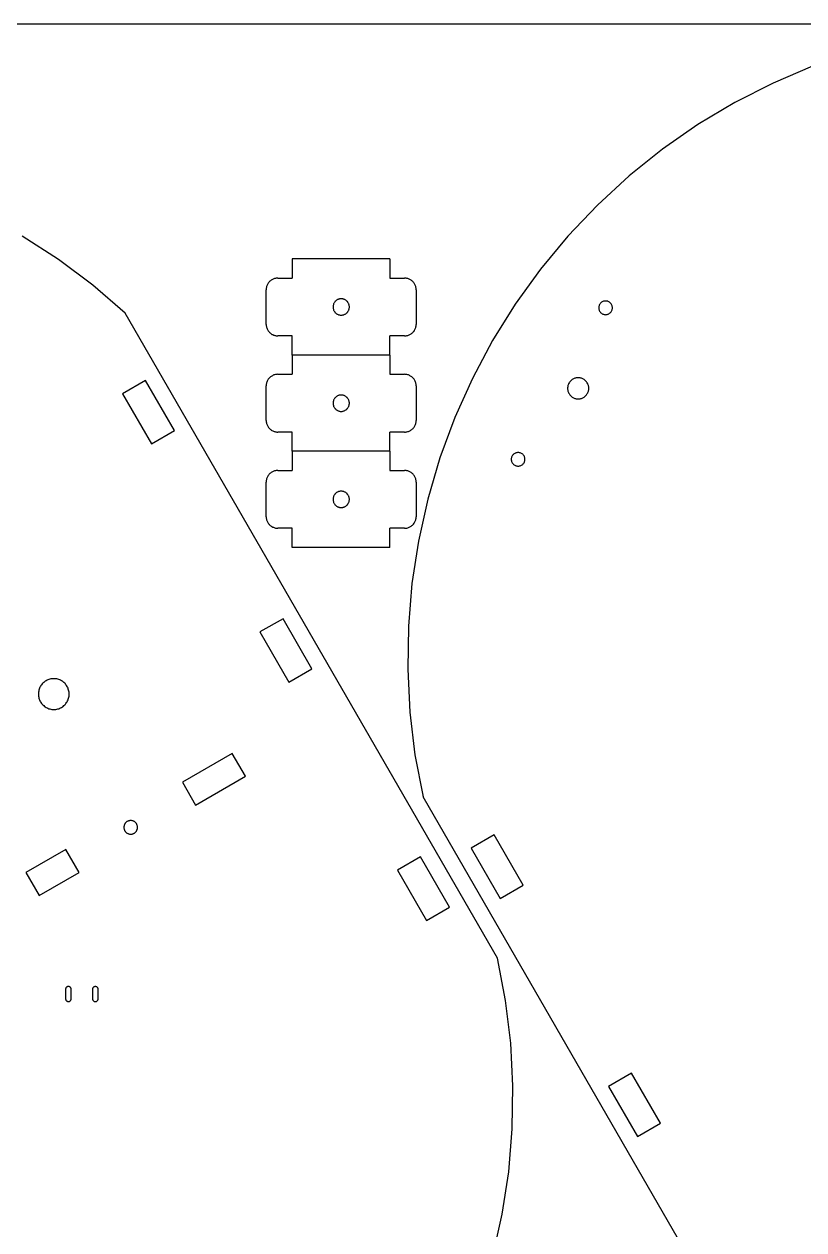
# Model space of a CAD drawing. Extents: x -22.1 to 21.9, y -13.2 to 13.2.
# Drawn here: x -9.52 to -1.54, y 0.51 to 12.85 of the extents above; entities that cross this region are included whole.
import ezdxf

# ---------------------------------------------------------------- set-up
doc = ezdxf.new("R2010")
doc.units = 0
doc.header["$MEASUREMENT"] = 0
doc.layers.get('0').update_dxf_attribs({"linetype": 'CONTINUOUS'})

msp = doc.modelspace()

# ---------------------------------------------------------------- linework, layer by layer
for p, q in [((21.907, 12.848), (-22.093, 12.848)), ((-1.453, 12.418), (-1.857, 12.245)), ((-1.857, 12.245), (-2.249, 12.045)), ((-2.249, 12.045), (-2.626, 11.819)), ((-2.626, 11.819), (-2.987, 11.568)), ((-2.987, 11.568), (-3.33, 11.294)), ((-3.33, 11.294), (-3.654, 10.996)), ((-3.654, 10.996), (-3.957, 10.678)), ((-9.173, 10.44), (-9.542, 10.679)), ((-3.957, 10.678), (-4.238, 10.34)), ((-8.821, 10.177), (-9.173, 10.44)), ((-6.778, 10.445), (-6.778, 10.248)), ((-5.778, 10.445), (-6.778, 10.445)), ((-5.778, 10.445), (-5.778, 10.248)), ((-6.959, 10.244), (-6.967, 10.241)), ((-6.951, 10.245), (-6.959, 10.244)), ((-6.943, 10.247), (-6.951, 10.245)), ((-6.935, 10.248), (-6.943, 10.247)), ((-6.927, 10.248), (-6.935, 10.248)), ((-6.927, 10.248), (-6.778, 10.248)), ((-5.778, 10.248), (-5.628, 10.248)), ((-5.62, 10.248), (-5.628, 10.248)), ((-5.612, 10.247), (-5.62, 10.248)), ((-5.604, 10.245), (-5.612, 10.247)), ((-5.596, 10.244), (-5.604, 10.245)), ((-5.588, 10.241), (-5.596, 10.244)), ((-4.238, 10.34), (-4.495, 9.983)), ((-8.488, 9.89), (-8.821, 10.177)), ((-7.044, 10.146), (-7.045, 10.138)), ((-7.045, 10.138), (-7.045, 10.13)), ((-7.045, 9.775), (-7.045, 10.13)), ((-7.043, 10.154), (-7.044, 10.146)), ((-7.041, 10.162), (-7.043, 10.154)), ((-7.039, 10.169), (-7.041, 10.162)), ((-7.036, 10.177), (-7.039, 10.169)), ((-7.032, 10.184), (-7.036, 10.177)), ((-7.028, 10.191), (-7.032, 10.184)), ((-7.024, 10.198), (-7.028, 10.191)), ((-7.019, 10.204), (-7.024, 10.198)), ((-7.014, 10.21), (-7.019, 10.204)), ((-7.008, 10.216), (-7.014, 10.21)), ((-7.002, 10.221), (-7.008, 10.216)), ((-6.995, 10.226), (-7.002, 10.221)), ((-6.989, 10.231), (-6.995, 10.226)), ((-6.982, 10.235), (-6.989, 10.231)), ((-6.974, 10.238), (-6.982, 10.235)), ((-6.967, 10.241), (-6.974, 10.238)), ((-5.581, 10.238), (-5.588, 10.241)), ((-5.574, 10.235), (-5.581, 10.238)), ((-5.567, 10.231), (-5.574, 10.235)), ((-5.56, 10.226), (-5.567, 10.231)), ((-5.553, 10.221), (-5.56, 10.226)), ((-5.547, 10.216), (-5.553, 10.221)), ((-5.542, 10.21), (-5.547, 10.216)), ((-5.536, 10.204), (-5.542, 10.21)), ((-5.532, 10.198), (-5.536, 10.204)), ((-5.527, 10.191), (-5.532, 10.198)), ((-5.523, 10.184), (-5.527, 10.191)), ((-5.52, 10.177), (-5.523, 10.184)), ((-5.517, 10.169), (-5.52, 10.177)), ((-5.514, 10.162), (-5.517, 10.169)), ((-5.512, 10.154), (-5.514, 10.162)), ((-5.511, 10.146), (-5.512, 10.154)), ((-5.51, 10.138), (-5.511, 10.146)), ((-5.51, 10.13), (-5.51, 10.138)), ((-5.51, 10.13), (-5.51, 9.775)), ((-6.347, 9.999), (-6.35, 9.994)), ((-6.344, 10.004), (-6.347, 9.999)), ((-6.341, 10.008), (-6.344, 10.004)), ((-6.337, 10.012), (-6.341, 10.008)), ((-6.333, 10.016), (-6.337, 10.012)), ((-6.329, 10.019), (-6.333, 10.016)), ((-6.324, 10.022), (-6.329, 10.019)), ((-6.319, 10.025), (-6.324, 10.022)), ((-6.315, 10.028), (-6.319, 10.025)), ((-6.31, 10.03), (-6.315, 10.028)), ((-6.305, 10.032), (-6.31, 10.03)), ((-6.299, 10.033), (-6.305, 10.032)), ((-6.294, 10.035), (-6.299, 10.033)), ((-6.289, 10.036), (-6.294, 10.035)), ((-6.283, 10.036), (-6.289, 10.036)), ((-6.278, 10.036), (-6.283, 10.036)), ((-6.272, 10.036), (-6.278, 10.036)), ((-6.267, 10.036), (-6.272, 10.036)), ((-6.261, 10.035), (-6.267, 10.036)), ((-6.256, 10.033), (-6.261, 10.035)), ((-6.251, 10.032), (-6.256, 10.033)), ((-6.246, 10.03), (-6.251, 10.032)), ((-6.241, 10.028), (-6.246, 10.03)), ((-6.236, 10.025), (-6.241, 10.028)), ((-6.231, 10.022), (-6.236, 10.025)), ((-6.227, 10.019), (-6.231, 10.022)), ((-6.222, 10.016), (-6.227, 10.019)), ((-6.218, 10.012), (-6.222, 10.016)), ((-6.215, 10.008), (-6.218, 10.012)), ((-6.211, 10.004), (-6.215, 10.008)), ((-6.208, 9.999), (-6.211, 10.004)), ((-6.205, 9.994), (-6.208, 9.999)), ((-3.618, 9.996), (-3.623, 9.991)), ((-3.612, 10.001), (-3.618, 9.996)), ((-3.606, 10.005), (-3.612, 10.001)), ((-3.599, 10.008), (-3.606, 10.005)), ((-3.593, 10.011), (-3.599, 10.008)), ((-3.586, 10.013), (-3.593, 10.011)), ((-3.578, 10.014), (-3.586, 10.013)), ((-3.571, 10.014), (-3.578, 10.014)), ((-3.564, 10.014), (-3.571, 10.014)), ((-3.556, 10.013), (-3.564, 10.014)), ((-3.549, 10.011), (-3.556, 10.013)), ((-3.543, 10.008), (-3.549, 10.011)), ((-3.536, 10.005), (-3.543, 10.008)), ((-3.53, 10.001), (-3.536, 10.005)), ((-3.524, 9.996), (-3.53, 10.001)), ((-3.519, 9.991), (-3.524, 9.996)), ((-4.676, 3.288), (-8.488, 9.89)), ((-6.36, 9.969), (-6.361, 9.964)), ((-6.361, 9.964), (-6.361, 9.958)), ((-6.361, 9.958), (-6.361, 9.953)), ((-6.361, 9.953), (-6.361, 9.947)), ((-6.361, 9.947), (-6.361, 9.942)), ((-6.361, 9.942), (-6.36, 9.936)), ((-6.358, 9.974), (-6.36, 9.969)), ((-6.36, 9.936), (-6.358, 9.931)), ((-6.357, 9.98), (-6.358, 9.974)), ((-6.358, 9.931), (-6.357, 9.926)), ((-6.355, 9.985), (-6.357, 9.98)), ((-6.357, 9.926), (-6.355, 9.921)), ((-6.353, 9.99), (-6.355, 9.985)), ((-6.355, 9.921), (-6.353, 9.916)), ((-6.35, 9.994), (-6.353, 9.99)), ((-6.353, 9.916), (-6.35, 9.911)), ((-6.35, 9.911), (-6.347, 9.906)), ((-6.347, 9.906), (-6.344, 9.902)), ((-6.344, 9.902), (-6.341, 9.897)), ((-6.341, 9.897), (-6.337, 9.893)), ((-6.337, 9.893), (-6.333, 9.89)), ((-6.333, 9.89), (-6.329, 9.886)), ((-6.329, 9.886), (-6.324, 9.883)), ((-6.324, 9.883), (-6.319, 9.88)), ((-6.319, 9.88), (-6.315, 9.878)), ((-6.315, 9.878), (-6.31, 9.875)), ((-6.31, 9.875), (-6.305, 9.873)), ((-6.305, 9.873), (-6.299, 9.872)), ((-6.299, 9.872), (-6.294, 9.871)), ((-6.261, 9.871), (-6.256, 9.872)), ((-6.256, 9.872), (-6.251, 9.873)), ((-6.251, 9.873), (-6.246, 9.875)), ((-6.246, 9.875), (-6.241, 9.878)), ((-6.241, 9.878), (-6.236, 9.88)), ((-6.236, 9.88), (-6.231, 9.883)), ((-6.231, 9.883), (-6.227, 9.886)), ((-6.227, 9.886), (-6.222, 9.89)), ((-6.222, 9.89), (-6.218, 9.893)), ((-6.218, 9.893), (-6.215, 9.897)), ((-6.215, 9.897), (-6.211, 9.902)), ((-6.211, 9.902), (-6.208, 9.906)), ((-6.208, 9.906), (-6.205, 9.911)), ((-6.203, 9.99), (-6.205, 9.994)), ((-6.205, 9.911), (-6.203, 9.916)), ((-6.2, 9.985), (-6.203, 9.99)), ((-6.203, 9.916), (-6.2, 9.921)), ((-6.198, 9.98), (-6.2, 9.985)), ((-6.2, 9.921), (-6.198, 9.926)), ((-6.197, 9.974), (-6.198, 9.98)), ((-6.198, 9.926), (-6.197, 9.931)), ((-6.196, 9.969), (-6.197, 9.974)), ((-6.197, 9.931), (-6.196, 9.936)), ((-6.195, 9.964), (-6.196, 9.969)), ((-6.196, 9.936), (-6.195, 9.942)), ((-6.194, 9.958), (-6.195, 9.964)), ((-6.195, 9.942), (-6.194, 9.947)), ((-6.194, 9.953), (-6.194, 9.958)), ((-6.194, 9.947), (-6.194, 9.953)), ((-4.495, 9.983), (-4.728, 9.61)), ((-3.64, 9.952), (-3.641, 9.944)), ((-3.641, 9.944), (-3.64, 9.937)), ((-3.639, 9.959), (-3.64, 9.952)), ((-3.64, 9.937), (-3.639, 9.93)), ((-3.637, 9.966), (-3.639, 9.959)), ((-3.639, 9.93), (-3.637, 9.923)), ((-3.635, 9.973), (-3.637, 9.966)), ((-3.637, 9.923), (-3.635, 9.916)), ((-3.632, 9.979), (-3.635, 9.973)), ((-3.635, 9.916), (-3.632, 9.909)), ((-3.628, 9.985), (-3.632, 9.979)), ((-3.632, 9.909), (-3.628, 9.903)), ((-3.623, 9.991), (-3.628, 9.985)), ((-3.628, 9.903), (-3.623, 9.897)), ((-3.623, 9.897), (-3.618, 9.892)), ((-3.618, 9.892), (-3.612, 9.888)), ((-3.612, 9.888), (-3.606, 9.884)), ((-3.606, 9.884), (-3.599, 9.88)), ((-3.599, 9.88), (-3.593, 9.878)), ((-3.593, 9.878), (-3.586, 9.876)), ((-3.586, 9.876), (-3.578, 9.875)), ((-3.578, 9.875), (-3.571, 9.874)), ((-3.571, 9.874), (-3.564, 9.875)), ((-3.564, 9.875), (-3.556, 9.876)), ((-3.556, 9.876), (-3.549, 9.878)), ((-3.549, 9.878), (-3.543, 9.88)), ((-3.543, 9.88), (-3.536, 9.884)), ((-3.536, 9.884), (-3.53, 9.888)), ((-3.53, 9.888), (-3.524, 9.892)), ((-3.524, 9.892), (-3.519, 9.897)), ((-3.514, 9.985), (-3.519, 9.991)), ((-3.519, 9.897), (-3.514, 9.903)), ((-3.51, 9.979), (-3.514, 9.985)), ((-3.514, 9.903), (-3.51, 9.909)), ((-3.507, 9.973), (-3.51, 9.979)), ((-3.51, 9.909), (-3.507, 9.916)), ((-3.505, 9.966), (-3.507, 9.973)), ((-3.507, 9.916), (-3.505, 9.923)), ((-3.503, 9.959), (-3.505, 9.966)), ((-3.505, 9.923), (-3.503, 9.93)), ((-3.501, 9.952), (-3.503, 9.959)), ((-3.503, 9.93), (-3.501, 9.937)), ((-3.501, 9.944), (-3.501, 9.952)), ((-3.501, 9.937), (-3.501, 9.944)), ((-7.045, 9.775), (-7.045, 9.768)), ((-7.045, 9.768), (-7.044, 9.76)), ((-7.044, 9.76), (-7.043, 9.752)), ((-7.043, 9.752), (-7.041, 9.745)), ((-6.294, 9.871), (-6.289, 9.87)), ((-6.289, 9.87), (-6.283, 9.869)), ((-6.283, 9.869), (-6.278, 9.869)), ((-6.278, 9.869), (-6.272, 9.869)), ((-6.272, 9.869), (-6.267, 9.87)), ((-6.267, 9.87), (-6.261, 9.871)), ((-5.514, 9.744), (-5.512, 9.751)), ((-5.512, 9.751), (-5.511, 9.759)), ((-5.511, 9.759), (-5.51, 9.767)), ((-5.51, 9.767), (-5.51, 9.775)), ((-7.041, 9.745), (-7.039, 9.738)), ((-7.039, 9.738), (-7.036, 9.73)), ((-7.036, 9.73), (-7.033, 9.723)), ((-7.033, 9.723), (-7.03, 9.716)), ((-7.03, 9.716), (-7.025, 9.71)), ((-7.025, 9.71), (-7.021, 9.704)), ((-7.021, 9.704), (-7.016, 9.698)), ((-7.016, 9.698), (-7.011, 9.692)), ((-7.011, 9.692), (-7.005, 9.687)), ((-7.005, 9.687), (-6.999, 9.682)), ((-6.999, 9.682), (-6.993, 9.677)), ((-6.993, 9.677), (-6.986, 9.673)), ((-6.986, 9.673), (-6.979, 9.67)), ((-6.979, 9.67), (-6.972, 9.666)), ((-6.972, 9.666), (-6.965, 9.664)), ((-6.965, 9.664), (-6.958, 9.661)), ((-6.958, 9.661), (-6.95, 9.66)), ((-6.95, 9.66), (-6.943, 9.658)), ((-6.943, 9.658), (-6.935, 9.658)), ((-6.935, 9.658), (-6.927, 9.657)), ((-6.778, 9.657), (-6.927, 9.657)), ((-6.778, 9.461), (-6.778, 9.657)), ((-5.628, 9.657), (-5.778, 9.657)), ((-5.778, 9.461), (-5.778, 9.657)), ((-5.628, 9.657), (-5.62, 9.658)), ((-5.62, 9.658), (-5.612, 9.658)), ((-5.612, 9.658), (-5.604, 9.66)), ((-5.604, 9.66), (-5.596, 9.662)), ((-5.596, 9.662), (-5.588, 9.664)), ((-5.588, 9.664), (-5.581, 9.667)), ((-5.581, 9.667), (-5.574, 9.671)), ((-5.574, 9.671), (-5.567, 9.675)), ((-5.567, 9.675), (-5.56, 9.679)), ((-5.56, 9.679), (-5.553, 9.684)), ((-5.553, 9.684), (-5.547, 9.689)), ((-5.547, 9.689), (-5.542, 9.695)), ((-5.542, 9.695), (-5.536, 9.701)), ((-5.536, 9.701), (-5.532, 9.707)), ((-5.532, 9.707), (-5.527, 9.714)), ((-5.527, 9.714), (-5.523, 9.721)), ((-5.523, 9.721), (-5.52, 9.728)), ((-5.52, 9.728), (-5.517, 9.736)), ((-5.517, 9.736), (-5.514, 9.744)), ((-4.728, 9.61), (-4.934, 9.222)), ((-5.778, 9.461), (-6.778, 9.461)), ((-6.778, 9.461), (-6.778, 9.264)), ((-5.778, 9.461), (-5.778, 9.264)), ((-6.967, 9.257), (-6.974, 9.254)), ((-6.959, 9.259), (-6.967, 9.257)), ((-6.951, 9.261), (-6.959, 9.259)), ((-6.943, 9.263), (-6.951, 9.261)), ((-6.935, 9.263), (-6.943, 9.263)), ((-6.927, 9.264), (-6.935, 9.263)), ((-6.927, 9.264), (-6.778, 9.264)), ((-5.778, 9.264), (-5.628, 9.264)), ((-5.62, 9.263), (-5.628, 9.264)), ((-5.612, 9.263), (-5.62, 9.263)), ((-5.604, 9.261), (-5.612, 9.263)), ((-5.596, 9.259), (-5.604, 9.261)), ((-5.588, 9.257), (-5.596, 9.259)), ((-5.581, 9.254), (-5.588, 9.257)), ((-8.28, 9.201), (-8.516, 9.065)), ((-7.984, 8.688), (-8.28, 9.201)), ((-7.044, 9.162), (-7.045, 9.154)), ((-7.045, 9.154), (-7.045, 9.146)), ((-7.045, 8.791), (-7.045, 9.146)), ((-7.043, 9.17), (-7.044, 9.162)), ((-7.041, 9.177), (-7.043, 9.17)), ((-7.039, 9.185), (-7.041, 9.177)), ((-7.036, 9.193), (-7.039, 9.185)), ((-7.032, 9.2), (-7.036, 9.193)), ((-7.028, 9.207), (-7.032, 9.2)), ((-7.024, 9.214), (-7.028, 9.207)), ((-7.019, 9.22), (-7.024, 9.214)), ((-7.014, 9.226), (-7.019, 9.22)), ((-7.008, 9.232), (-7.014, 9.226)), ((-7.002, 9.237), (-7.008, 9.232)), ((-6.995, 9.242), (-7.002, 9.237)), ((-6.989, 9.246), (-6.995, 9.242)), ((-6.982, 9.25), (-6.989, 9.246)), ((-6.974, 9.254), (-6.982, 9.25)), ((-5.574, 9.25), (-5.581, 9.254)), ((-5.567, 9.246), (-5.574, 9.25)), ((-5.56, 9.242), (-5.567, 9.246)), ((-5.553, 9.237), (-5.56, 9.242)), ((-5.547, 9.232), (-5.553, 9.237)), ((-5.542, 9.226), (-5.547, 9.232)), ((-5.536, 9.22), (-5.542, 9.226)), ((-5.532, 9.214), (-5.536, 9.22)), ((-5.527, 9.207), (-5.532, 9.214)), ((-5.523, 9.2), (-5.527, 9.207)), ((-5.52, 9.193), (-5.523, 9.2)), ((-5.517, 9.185), (-5.52, 9.193)), ((-5.514, 9.177), (-5.517, 9.185)), ((-5.512, 9.17), (-5.514, 9.177)), ((-5.511, 9.162), (-5.512, 9.17)), ((-5.51, 9.154), (-5.511, 9.162)), ((-5.51, 9.146), (-5.51, 9.154)), ((-5.51, 9.146), (-5.51, 8.791)), ((-4.934, 9.222), (-5.114, 8.821)), ((-3.959, 9.135), (-3.96, 9.127)), ((-3.958, 9.142), (-3.959, 9.135)), ((-3.956, 9.148), (-3.958, 9.142)), ((-3.954, 9.155), (-3.956, 9.148)), ((-3.952, 9.162), (-3.954, 9.155)), ((-3.949, 9.168), (-3.952, 9.162)), ((-3.945, 9.175), (-3.949, 9.168)), ((-3.942, 9.181), (-3.945, 9.175)), ((-3.937, 9.186), (-3.942, 9.181)), ((-3.933, 9.192), (-3.937, 9.186)), ((-3.928, 9.197), (-3.933, 9.192)), ((-3.923, 9.202), (-3.928, 9.197)), ((-3.917, 9.206), (-3.923, 9.202)), ((-3.912, 9.21), (-3.917, 9.206)), ((-3.906, 9.214), (-3.912, 9.21)), ((-3.899, 9.217), (-3.906, 9.214)), ((-3.893, 9.22), (-3.899, 9.217)), ((-3.886, 9.223), (-3.893, 9.22)), ((-3.88, 9.225), (-3.886, 9.223)), ((-3.873, 9.227), (-3.88, 9.225)), ((-3.866, 9.228), (-3.873, 9.227)), ((-3.859, 9.228), (-3.866, 9.228)), ((-3.852, 9.229), (-3.859, 9.228)), ((-3.844, 9.228), (-3.852, 9.229)), ((-3.837, 9.228), (-3.844, 9.228)), ((-3.83, 9.227), (-3.837, 9.228)), ((-3.824, 9.225), (-3.83, 9.227)), ((-3.817, 9.223), (-3.824, 9.225)), ((-3.81, 9.22), (-3.817, 9.223)), ((-3.804, 9.217), (-3.81, 9.22)), ((-3.797, 9.214), (-3.804, 9.217)), ((-3.791, 9.21), (-3.797, 9.214)), ((-3.786, 9.206), (-3.791, 9.21)), ((-3.78, 9.202), (-3.786, 9.206)), ((-3.775, 9.197), (-3.78, 9.202)), ((-3.77, 9.192), (-3.775, 9.197)), ((-3.766, 9.186), (-3.77, 9.192)), ((-3.762, 9.181), (-3.766, 9.186)), ((-3.758, 9.175), (-3.762, 9.181)), ((-3.754, 9.168), (-3.758, 9.175)), ((-3.752, 9.162), (-3.754, 9.168)), ((-3.749, 9.155), (-3.752, 9.162)), ((-3.747, 9.148), (-3.749, 9.155)), ((-3.745, 9.142), (-3.747, 9.148)), ((-3.744, 9.135), (-3.745, 9.142)), ((-3.744, 9.127), (-3.744, 9.135)), ((-8.516, 9.065), (-8.22, 8.552)), ((-6.35, 9.01), (-6.353, 9.005)), ((-6.347, 9.015), (-6.35, 9.01)), ((-6.344, 9.019), (-6.347, 9.015)), ((-6.341, 9.024), (-6.344, 9.019)), ((-6.337, 9.028), (-6.341, 9.024)), ((-6.333, 9.031), (-6.337, 9.028)), ((-6.329, 9.035), (-6.333, 9.031)), ((-6.324, 9.038), (-6.329, 9.035)), ((-6.319, 9.041), (-6.324, 9.038)), ((-6.315, 9.043), (-6.319, 9.041)), ((-6.31, 9.046), (-6.315, 9.043)), ((-6.305, 9.048), (-6.31, 9.046)), ((-6.299, 9.049), (-6.305, 9.048)), ((-6.294, 9.05), (-6.299, 9.049)), ((-6.289, 9.051), (-6.294, 9.05)), ((-6.283, 9.052), (-6.289, 9.051)), ((-6.278, 9.052), (-6.283, 9.052)), ((-6.272, 9.052), (-6.278, 9.052)), ((-6.267, 9.051), (-6.272, 9.052)), ((-6.261, 9.05), (-6.267, 9.051)), ((-6.256, 9.049), (-6.261, 9.05)), ((-6.251, 9.048), (-6.256, 9.049)), ((-6.246, 9.046), (-6.251, 9.048)), ((-6.241, 9.043), (-6.246, 9.046)), ((-6.236, 9.041), (-6.241, 9.043)), ((-6.231, 9.038), (-6.236, 9.041)), ((-6.227, 9.035), (-6.231, 9.038)), ((-6.222, 9.031), (-6.227, 9.035)), ((-6.218, 9.028), (-6.222, 9.031)), ((-6.215, 9.024), (-6.218, 9.028)), ((-6.211, 9.019), (-6.215, 9.024)), ((-6.208, 9.015), (-6.211, 9.019)), ((-6.205, 9.01), (-6.208, 9.015)), ((-6.203, 9.005), (-6.205, 9.01)), ((-3.96, 9.127), (-3.96, 9.12)), ((-3.96, 9.12), (-3.96, 9.113)), ((-3.96, 9.113), (-3.959, 9.106)), ((-3.959, 9.106), (-3.958, 9.099)), ((-3.958, 9.099), (-3.956, 9.092)), ((-3.956, 9.092), (-3.954, 9.086)), ((-3.954, 9.086), (-3.952, 9.079)), ((-3.952, 9.079), (-3.949, 9.073)), ((-3.949, 9.073), (-3.945, 9.066)), ((-3.945, 9.066), (-3.942, 9.06)), ((-3.942, 9.06), (-3.937, 9.054)), ((-3.937, 9.054), (-3.933, 9.049)), ((-3.933, 9.049), (-3.928, 9.044)), ((-3.928, 9.044), (-3.923, 9.039)), ((-3.923, 9.039), (-3.917, 9.034)), ((-3.917, 9.034), (-3.912, 9.03)), ((-3.912, 9.03), (-3.906, 9.027)), ((-3.906, 9.027), (-3.899, 9.023)), ((-3.899, 9.023), (-3.893, 9.02)), ((-3.893, 9.02), (-3.886, 9.018)), ((-3.886, 9.018), (-3.88, 9.016)), ((-3.88, 9.016), (-3.873, 9.014)), ((-3.873, 9.014), (-3.866, 9.013)), ((-3.866, 9.013), (-3.859, 9.012)), ((-3.859, 9.012), (-3.852, 9.012)), ((-3.852, 9.012), (-3.844, 9.012)), ((-3.844, 9.012), (-3.837, 9.013)), ((-3.837, 9.013), (-3.83, 9.014)), ((-3.83, 9.014), (-3.824, 9.016)), ((-3.824, 9.016), (-3.817, 9.018)), ((-3.817, 9.018), (-3.81, 9.02)), ((-3.81, 9.02), (-3.804, 9.023)), ((-3.804, 9.023), (-3.797, 9.027)), ((-3.797, 9.027), (-3.791, 9.03)), ((-3.791, 9.03), (-3.786, 9.034)), ((-3.786, 9.034), (-3.78, 9.039)), ((-3.78, 9.039), (-3.775, 9.044)), ((-3.775, 9.044), (-3.77, 9.049)), ((-3.77, 9.049), (-3.766, 9.054)), ((-3.766, 9.054), (-3.762, 9.06)), ((-3.762, 9.06), (-3.758, 9.066)), ((-3.758, 9.066), (-3.754, 9.073)), ((-3.754, 9.073), (-3.752, 9.079)), ((-3.752, 9.079), (-3.749, 9.086)), ((-3.749, 9.086), (-3.747, 9.092)), ((-3.747, 9.092), (-3.745, 9.099)), ((-3.745, 9.099), (-3.744, 9.106)), ((-3.743, 9.12), (-3.744, 9.127)), ((-3.744, 9.113), (-3.743, 9.12)), ((-3.744, 9.106), (-3.744, 9.113)), ((-6.36, 8.985), (-6.361, 8.979)), ((-6.361, 8.979), (-6.361, 8.974)), ((-6.361, 8.974), (-6.361, 8.968)), ((-6.361, 8.968), (-6.361, 8.963)), ((-6.361, 8.963), (-6.361, 8.957)), ((-6.361, 8.957), (-6.36, 8.952)), ((-6.358, 8.99), (-6.36, 8.985)), ((-6.36, 8.952), (-6.358, 8.947)), ((-6.357, 8.995), (-6.358, 8.99)), ((-6.358, 8.947), (-6.357, 8.941)), ((-6.355, 9), (-6.357, 8.995)), ((-6.357, 8.941), (-6.355, 8.936)), ((-6.353, 9.005), (-6.355, 9)), ((-6.355, 8.936), (-6.353, 8.931)), ((-6.353, 8.931), (-6.35, 8.927)), ((-6.35, 8.927), (-6.347, 8.922)), ((-6.347, 8.922), (-6.344, 8.917)), ((-6.344, 8.917), (-6.341, 8.913)), ((-6.341, 8.913), (-6.337, 8.909)), ((-6.337, 8.909), (-6.333, 8.905)), ((-6.333, 8.905), (-6.329, 8.902)), ((-6.329, 8.902), (-6.324, 8.899)), ((-6.324, 8.899), (-6.319, 8.896)), ((-6.319, 8.896), (-6.315, 8.893)), ((-6.315, 8.893), (-6.31, 8.891)), ((-6.31, 8.891), (-6.305, 8.889)), ((-6.305, 8.889), (-6.299, 8.888)), ((-6.299, 8.888), (-6.294, 8.886)), ((-6.294, 8.886), (-6.289, 8.885)), ((-6.289, 8.885), (-6.283, 8.885)), ((-6.283, 8.885), (-6.278, 8.885)), ((-6.278, 8.885), (-6.272, 8.885)), ((-6.272, 8.885), (-6.267, 8.885)), ((-6.267, 8.885), (-6.261, 8.886)), ((-6.261, 8.886), (-6.256, 8.888)), ((-6.256, 8.888), (-6.251, 8.889)), ((-6.251, 8.889), (-6.246, 8.891)), ((-6.246, 8.891), (-6.241, 8.893)), ((-6.241, 8.893), (-6.236, 8.896)), ((-6.236, 8.896), (-6.231, 8.899)), ((-6.231, 8.899), (-6.227, 8.902)), ((-6.227, 8.902), (-6.222, 8.905)), ((-6.222, 8.905), (-6.218, 8.909)), ((-6.218, 8.909), (-6.215, 8.913)), ((-6.215, 8.913), (-6.211, 8.917)), ((-6.211, 8.917), (-6.208, 8.922)), ((-6.208, 8.922), (-6.205, 8.927)), ((-6.205, 8.927), (-6.203, 8.931)), ((-6.2, 9), (-6.203, 9.005)), ((-6.203, 8.931), (-6.2, 8.936)), ((-6.198, 8.995), (-6.2, 9)), ((-6.2, 8.936), (-6.198, 8.941)), ((-6.197, 8.99), (-6.198, 8.995)), ((-6.198, 8.941), (-6.197, 8.947)), ((-6.196, 8.985), (-6.197, 8.99)), ((-6.197, 8.947), (-6.196, 8.952)), ((-6.195, 8.979), (-6.196, 8.985)), ((-6.196, 8.952), (-6.195, 8.957)), ((-6.194, 8.974), (-6.195, 8.979)), ((-6.195, 8.957), (-6.194, 8.963)), ((-6.194, 8.968), (-6.194, 8.974)), ((-6.194, 8.963), (-6.194, 8.968)), ((-7.045, 8.791), (-7.045, 8.783)), ((-7.045, 8.783), (-7.044, 8.776)), ((-7.044, 8.776), (-7.043, 8.768)), ((-7.043, 8.768), (-7.041, 8.761)), ((-5.514, 8.759), (-5.512, 8.767)), ((-5.512, 8.767), (-5.511, 8.775)), ((-5.511, 8.775), (-5.51, 8.783)), ((-5.51, 8.783), (-5.51, 8.791)), ((-5.114, 8.821), (-5.267, 8.409)), ((-8.22, 8.552), (-7.984, 8.688)), ((-7.041, 8.761), (-7.039, 8.753)), ((-7.039, 8.753), (-7.036, 8.746)), ((-7.036, 8.746), (-7.033, 8.739)), ((-7.033, 8.739), (-7.03, 8.732)), ((-7.03, 8.732), (-7.025, 8.726)), ((-7.025, 8.726), (-7.021, 8.719)), ((-7.021, 8.719), (-7.016, 8.713)), ((-7.016, 8.713), (-7.011, 8.708)), ((-7.011, 8.708), (-7.005, 8.702)), ((-7.005, 8.702), (-6.999, 8.698)), ((-6.999, 8.698), (-6.993, 8.693)), ((-6.993, 8.693), (-6.986, 8.689)), ((-6.986, 8.689), (-6.979, 8.685)), ((-6.979, 8.685), (-6.972, 8.682)), ((-6.972, 8.682), (-6.965, 8.679)), ((-6.965, 8.679), (-6.958, 8.677)), ((-6.958, 8.677), (-6.95, 8.675)), ((-6.95, 8.675), (-6.943, 8.674)), ((-6.943, 8.674), (-6.935, 8.673)), ((-6.935, 8.673), (-6.927, 8.673)), ((-6.778, 8.673), (-6.927, 8.673)), ((-6.778, 8.476), (-6.778, 8.673)), ((-5.628, 8.673), (-5.778, 8.673)), ((-5.778, 8.476), (-5.778, 8.673)), ((-5.628, 8.673), (-5.62, 8.673)), ((-5.62, 8.673), (-5.612, 8.674)), ((-5.612, 8.674), (-5.604, 8.676)), ((-5.604, 8.676), (-5.596, 8.677)), ((-5.596, 8.677), (-5.588, 8.68)), ((-5.588, 8.68), (-5.581, 8.683)), ((-5.581, 8.683), (-5.574, 8.686)), ((-5.574, 8.686), (-5.567, 8.69)), ((-5.567, 8.69), (-5.56, 8.695)), ((-5.56, 8.695), (-5.553, 8.7)), ((-5.553, 8.7), (-5.547, 8.705)), ((-5.547, 8.705), (-5.542, 8.711)), ((-5.542, 8.711), (-5.536, 8.717)), ((-5.536, 8.717), (-5.532, 8.723)), ((-5.532, 8.723), (-5.527, 8.73)), ((-5.527, 8.73), (-5.523, 8.737)), ((-5.523, 8.737), (-5.52, 8.744)), ((-5.52, 8.744), (-5.517, 8.752)), ((-5.517, 8.752), (-5.514, 8.759)), ((-5.778, 8.476), (-6.778, 8.476)), ((-6.778, 8.476), (-6.778, 8.279)), ((-5.778, 8.476), (-5.778, 8.279)), ((-5.267, 8.409), (-5.391, 7.987)), ((-4.534, 8.408), (-4.536, 8.401)), ((-4.536, 8.401), (-4.536, 8.394)), ((-4.536, 8.394), (-4.536, 8.387)), ((-4.533, 8.415), (-4.534, 8.408)), ((-4.53, 8.422), (-4.533, 8.415)), ((-4.527, 8.429), (-4.53, 8.422)), ((-4.523, 8.435), (-4.527, 8.429)), ((-4.518, 8.441), (-4.523, 8.435)), ((-4.513, 8.446), (-4.518, 8.441)), ((-4.507, 8.45), (-4.513, 8.446)), ((-4.501, 8.454), (-4.507, 8.45)), ((-4.494, 8.458), (-4.501, 8.454)), ((-4.488, 8.46), (-4.494, 8.458)), ((-4.481, 8.462), (-4.488, 8.46)), ((-4.473, 8.463), (-4.481, 8.462)), ((-4.466, 8.464), (-4.473, 8.463)), ((-4.459, 8.463), (-4.466, 8.464)), ((-4.452, 8.462), (-4.459, 8.463)), ((-4.444, 8.46), (-4.452, 8.462)), ((-4.438, 8.458), (-4.444, 8.46)), ((-4.431, 8.454), (-4.438, 8.458)), ((-4.425, 8.45), (-4.431, 8.454)), ((-4.419, 8.446), (-4.425, 8.45)), ((-4.414, 8.441), (-4.419, 8.446)), ((-4.41, 8.435), (-4.414, 8.441)), ((-4.406, 8.429), (-4.41, 8.435)), ((-4.402, 8.422), (-4.406, 8.429)), ((-4.4, 8.415), (-4.402, 8.422)), ((-4.398, 8.408), (-4.4, 8.415)), ((-4.397, 8.401), (-4.398, 8.408)), ((-4.396, 8.394), (-4.397, 8.401)), ((-4.397, 8.387), (-4.396, 8.394)), ((-6.974, 8.27), (-6.982, 8.266)), ((-6.967, 8.273), (-6.974, 8.27)), ((-6.959, 8.275), (-6.967, 8.273)), ((-6.951, 8.277), (-6.959, 8.275)), ((-6.943, 8.278), (-6.951, 8.277)), ((-6.935, 8.279), (-6.943, 8.278)), ((-6.927, 8.279), (-6.935, 8.279)), ((-6.927, 8.279), (-6.778, 8.279)), ((-5.778, 8.279), (-5.628, 8.279)), ((-5.62, 8.279), (-5.628, 8.279)), ((-5.612, 8.278), (-5.62, 8.279)), ((-5.604, 8.277), (-5.612, 8.278)), ((-5.596, 8.275), (-5.604, 8.277)), ((-5.588, 8.273), (-5.596, 8.275)), ((-5.581, 8.27), (-5.588, 8.273)), ((-5.574, 8.266), (-5.581, 8.27)), ((-4.536, 8.387), (-4.534, 8.379)), ((-4.534, 8.379), (-4.533, 8.372)), ((-4.533, 8.372), (-4.53, 8.365)), ((-4.53, 8.365), (-4.527, 8.359)), ((-4.527, 8.359), (-4.523, 8.353)), ((-4.523, 8.353), (-4.518, 8.347)), ((-4.518, 8.347), (-4.513, 8.342)), ((-4.513, 8.342), (-4.507, 8.337)), ((-4.507, 8.337), (-4.501, 8.333)), ((-4.501, 8.333), (-4.494, 8.33)), ((-4.494, 8.33), (-4.488, 8.327)), ((-4.488, 8.327), (-4.481, 8.326)), ((-4.481, 8.326), (-4.473, 8.324)), ((-4.473, 8.324), (-4.466, 8.324)), ((-4.466, 8.324), (-4.459, 8.324)), ((-4.459, 8.324), (-4.452, 8.326)), ((-4.452, 8.326), (-4.444, 8.327)), ((-4.444, 8.327), (-4.438, 8.33)), ((-4.438, 8.33), (-4.431, 8.333)), ((-4.431, 8.333), (-4.425, 8.337)), ((-4.425, 8.337), (-4.419, 8.342)), ((-4.419, 8.342), (-4.414, 8.347)), ((-4.414, 8.347), (-4.41, 8.353)), ((-4.41, 8.353), (-4.406, 8.359)), ((-4.406, 8.359), (-4.402, 8.365)), ((-4.402, 8.365), (-4.4, 8.372)), ((-4.4, 8.372), (-4.398, 8.379)), ((-4.398, 8.379), (-4.397, 8.387)), ((-7.044, 8.177), (-7.045, 8.169)), ((-7.045, 8.169), (-7.045, 8.161)), ((-7.045, 7.807), (-7.045, 8.161)), ((-7.043, 8.185), (-7.044, 8.177)), ((-7.041, 8.193), (-7.043, 8.185)), ((-7.039, 8.201), (-7.041, 8.193)), ((-7.036, 8.208), (-7.039, 8.201)), ((-7.032, 8.216), (-7.036, 8.208)), ((-7.028, 8.223), (-7.032, 8.216)), ((-7.024, 8.229), (-7.028, 8.223)), ((-7.019, 8.236), (-7.024, 8.229)), ((-7.014, 8.242), (-7.019, 8.236)), ((-7.008, 8.248), (-7.014, 8.242)), ((-7.002, 8.253), (-7.008, 8.248)), ((-6.995, 8.258), (-7.002, 8.253)), ((-6.989, 8.262), (-6.995, 8.258)), ((-6.982, 8.266), (-6.989, 8.262)), ((-5.567, 8.262), (-5.574, 8.266)), ((-5.56, 8.258), (-5.567, 8.262)), ((-5.553, 8.253), (-5.56, 8.258)), ((-5.547, 8.248), (-5.553, 8.253)), ((-5.542, 8.242), (-5.547, 8.248)), ((-5.536, 8.236), (-5.542, 8.242)), ((-5.532, 8.229), (-5.536, 8.236)), ((-5.527, 8.223), (-5.532, 8.229)), ((-5.523, 8.216), (-5.527, 8.223)), ((-5.52, 8.208), (-5.523, 8.216)), ((-5.517, 8.201), (-5.52, 8.208)), ((-5.514, 8.193), (-5.517, 8.201)), ((-5.512, 8.185), (-5.514, 8.193)), ((-5.511, 8.177), (-5.512, 8.185)), ((-5.51, 8.169), (-5.511, 8.177)), ((-5.51, 8.161), (-5.51, 8.169)), ((-5.51, 8.161), (-5.51, 7.807)), ((-6.353, 8.021), (-6.355, 8.016)), ((-6.35, 8.026), (-6.353, 8.021)), ((-6.347, 8.031), (-6.35, 8.026)), ((-6.344, 8.035), (-6.347, 8.031)), ((-6.341, 8.039), (-6.344, 8.035)), ((-6.337, 8.043), (-6.341, 8.039)), ((-6.333, 8.047), (-6.337, 8.043)), ((-6.329, 8.051), (-6.333, 8.047)), ((-6.324, 8.054), (-6.329, 8.051)), ((-6.319, 8.057), (-6.324, 8.054)), ((-6.315, 8.059), (-6.319, 8.057)), ((-6.31, 8.061), (-6.315, 8.059)), ((-6.305, 8.063), (-6.31, 8.061)), ((-6.299, 8.065), (-6.305, 8.063)), ((-6.294, 8.066), (-6.299, 8.065)), ((-6.289, 8.067), (-6.294, 8.066)), ((-6.283, 8.068), (-6.289, 8.067)), ((-6.278, 8.068), (-6.283, 8.068)), ((-6.272, 8.068), (-6.278, 8.068)), ((-6.267, 8.067), (-6.272, 8.068)), ((-6.261, 8.066), (-6.267, 8.067)), ((-6.256, 8.065), (-6.261, 8.066)), ((-6.251, 8.063), (-6.256, 8.065)), ((-6.246, 8.061), (-6.251, 8.063)), ((-6.241, 8.059), (-6.246, 8.061)), ((-6.236, 8.057), (-6.241, 8.059)), ((-6.231, 8.054), (-6.236, 8.057)), ((-6.227, 8.051), (-6.231, 8.054)), ((-6.222, 8.047), (-6.227, 8.051)), ((-6.218, 8.043), (-6.222, 8.047)), ((-6.215, 8.039), (-6.218, 8.043)), ((-6.211, 8.035), (-6.215, 8.039)), ((-6.208, 8.031), (-6.211, 8.035)), ((-6.205, 8.026), (-6.208, 8.031)), ((-6.203, 8.021), (-6.205, 8.026)), ((-6.2, 8.016), (-6.203, 8.021)), ((-6.36, 8), (-6.361, 7.995)), ((-6.361, 7.995), (-6.361, 7.99)), ((-6.361, 7.99), (-6.361, 7.984)), ((-6.361, 7.984), (-6.361, 7.979)), ((-6.361, 7.979), (-6.361, 7.973)), ((-6.361, 7.973), (-6.36, 7.968)), ((-6.358, 8.006), (-6.36, 8)), ((-6.36, 7.968), (-6.358, 7.962)), ((-6.357, 8.011), (-6.358, 8.006)), ((-6.358, 7.962), (-6.357, 7.957)), ((-6.355, 8.016), (-6.357, 8.011)), ((-6.357, 7.957), (-6.355, 7.952)), ((-6.355, 7.952), (-6.353, 7.947)), ((-6.353, 7.947), (-6.35, 7.942)), ((-6.35, 7.942), (-6.347, 7.938)), ((-6.347, 7.938), (-6.344, 7.933)), ((-6.344, 7.933), (-6.341, 7.929)), ((-6.341, 7.929), (-6.337, 7.925)), ((-6.337, 7.925), (-6.333, 7.921)), ((-6.333, 7.921), (-6.329, 7.918)), ((-6.329, 7.918), (-6.324, 7.915)), ((-6.324, 7.915), (-6.319, 7.912)), ((-6.319, 7.912), (-6.315, 7.909)), ((-6.315, 7.909), (-6.31, 7.907)), ((-6.31, 7.907), (-6.305, 7.905)), ((-6.305, 7.905), (-6.299, 7.903)), ((-6.299, 7.903), (-6.294, 7.902)), ((-6.294, 7.902), (-6.289, 7.901)), ((-6.289, 7.901), (-6.283, 7.901)), ((-6.283, 7.901), (-6.278, 7.9)), ((-6.278, 7.9), (-6.272, 7.901)), ((-6.272, 7.901), (-6.267, 7.901)), ((-6.267, 7.901), (-6.261, 7.902)), ((-6.261, 7.902), (-6.256, 7.903)), ((-6.256, 7.903), (-6.251, 7.905)), ((-6.251, 7.905), (-6.246, 7.907)), ((-6.246, 7.907), (-6.241, 7.909)), ((-6.241, 7.909), (-6.236, 7.912)), ((-6.236, 7.912), (-6.231, 7.915)), ((-6.231, 7.915), (-6.227, 7.918)), ((-6.227, 7.918), (-6.222, 7.921)), ((-6.222, 7.921), (-6.218, 7.925)), ((-6.218, 7.925), (-6.215, 7.929)), ((-6.215, 7.929), (-6.211, 7.933)), ((-6.211, 7.933), (-6.208, 7.938)), ((-6.208, 7.938), (-6.205, 7.942)), ((-6.205, 7.942), (-6.203, 7.947)), ((-6.203, 7.947), (-6.2, 7.952)), ((-6.198, 8.011), (-6.2, 8.016)), ((-6.2, 7.952), (-6.198, 7.957)), ((-6.197, 8.006), (-6.198, 8.011)), ((-6.198, 7.957), (-6.197, 7.962)), ((-6.196, 8), (-6.197, 8.006)), ((-6.197, 7.962), (-6.196, 7.968)), ((-6.195, 7.995), (-6.196, 8)), ((-6.196, 7.968), (-6.195, 7.973)), ((-6.194, 7.99), (-6.195, 7.995)), ((-6.195, 7.973), (-6.194, 7.979)), ((-6.194, 7.984), (-6.194, 7.99)), ((-6.194, 7.979), (-6.194, 7.984)), ((-5.391, 7.987), (-5.487, 7.558)), ((-7.045, 7.807), (-7.045, 7.799)), ((-7.045, 7.799), (-7.044, 7.792)), ((-7.044, 7.792), (-7.043, 7.784)), ((-7.043, 7.784), (-7.041, 7.776)), ((-7.041, 7.776), (-7.039, 7.769)), ((-5.517, 7.767), (-5.514, 7.775)), ((-5.514, 7.775), (-5.512, 7.783)), ((-5.512, 7.783), (-5.511, 7.791)), ((-5.511, 7.791), (-5.51, 7.799)), ((-5.51, 7.799), (-5.51, 7.807)), ((-7.039, 7.769), (-7.036, 7.762)), ((-7.036, 7.762), (-7.033, 7.755)), ((-7.033, 7.755), (-7.03, 7.748)), ((-7.03, 7.748), (-7.025, 7.741)), ((-7.025, 7.741), (-7.021, 7.735)), ((-7.021, 7.735), (-7.016, 7.729)), ((-7.016, 7.729), (-7.011, 7.723)), ((-7.011, 7.723), (-7.005, 7.718)), ((-7.005, 7.718), (-6.999, 7.713)), ((-6.999, 7.713), (-6.993, 7.709)), ((-6.993, 7.709), (-6.986, 7.705)), ((-6.986, 7.705), (-6.979, 7.701)), ((-6.979, 7.701), (-6.972, 7.698)), ((-6.972, 7.698), (-6.965, 7.695)), ((-6.965, 7.695), (-6.958, 7.693)), ((-6.958, 7.693), (-6.95, 7.691)), ((-6.95, 7.691), (-6.943, 7.69)), ((-6.943, 7.69), (-6.935, 7.689)), ((-6.935, 7.689), (-6.927, 7.689)), ((-6.778, 7.689), (-6.927, 7.689)), ((-6.778, 7.492), (-6.778, 7.689)), ((-5.628, 7.689), (-5.778, 7.689)), ((-5.778, 7.492), (-5.778, 7.689)), ((-5.628, 7.689), (-5.62, 7.689)), ((-5.62, 7.689), (-5.612, 7.69)), ((-5.612, 7.69), (-5.604, 7.691)), ((-5.604, 7.691), (-5.596, 7.693)), ((-5.596, 7.693), (-5.588, 7.696)), ((-5.588, 7.696), (-5.581, 7.699)), ((-5.581, 7.699), (-5.574, 7.702)), ((-5.574, 7.702), (-5.567, 7.706)), ((-5.567, 7.706), (-5.56, 7.71)), ((-5.56, 7.71), (-5.553, 7.715)), ((-5.553, 7.715), (-5.547, 7.721)), ((-5.547, 7.721), (-5.542, 7.726)), ((-5.542, 7.726), (-5.536, 7.732)), ((-5.536, 7.732), (-5.532, 7.739)), ((-5.532, 7.739), (-5.527, 7.746)), ((-5.527, 7.746), (-5.523, 7.753)), ((-5.523, 7.753), (-5.52, 7.76)), ((-5.52, 7.76), (-5.517, 7.767)), ((-5.487, 7.558), (-5.553, 7.124)), ((-5.778, 7.492), (-6.778, 7.492)), ((-5.553, 7.124), (-5.59, 6.686)), ((-6.873, 6.763), (-7.109, 6.627)), ((-6.577, 6.25), (-6.873, 6.763)), ((-5.59, 6.686), (-5.597, 6.246)), ((-7.109, 6.627), (-6.812, 6.114)), ((-6.812, 6.114), (-6.577, 6.25)), ((-5.597, 6.246), (-5.574, 5.807)), ((-9.365, 6.052), (-9.369, 6.042)), ((-9.361, 6.061), (-9.365, 6.052)), ((-9.356, 6.07), (-9.361, 6.061)), ((-9.351, 6.079), (-9.356, 6.07)), ((-9.345, 6.087), (-9.351, 6.079)), ((-9.338, 6.095), (-9.345, 6.087)), ((-9.331, 6.103), (-9.338, 6.095)), ((-9.323, 6.11), (-9.331, 6.103)), ((-9.315, 6.116), (-9.323, 6.11)), ((-9.307, 6.122), (-9.315, 6.116)), ((-9.298, 6.128), (-9.307, 6.122)), ((-9.289, 6.133), (-9.298, 6.128)), ((-9.28, 6.137), (-9.289, 6.133)), ((-9.27, 6.141), (-9.28, 6.137)), ((-9.26, 6.144), (-9.27, 6.141)), ((-9.25, 6.146), (-9.26, 6.144)), ((-9.24, 6.148), (-9.25, 6.146)), ((-9.23, 6.149), (-9.24, 6.148)), ((-9.22, 6.149), (-9.23, 6.149)), ((-9.209, 6.149), (-9.22, 6.149)), ((-9.199, 6.148), (-9.209, 6.149)), ((-9.189, 6.146), (-9.199, 6.148)), ((-9.179, 6.144), (-9.189, 6.146)), ((-9.169, 6.141), (-9.179, 6.144)), ((-9.159, 6.137), (-9.169, 6.141)), ((-9.15, 6.133), (-9.159, 6.137)), ((-9.141, 6.128), (-9.15, 6.133)), ((-9.132, 6.122), (-9.141, 6.128)), ((-9.124, 6.116), (-9.132, 6.122)), ((-9.116, 6.11), (-9.124, 6.116)), ((-9.108, 6.103), (-9.116, 6.11)), ((-9.101, 6.095), (-9.108, 6.103)), ((-9.095, 6.087), (-9.101, 6.095)), ((-9.089, 6.079), (-9.095, 6.087)), ((-9.083, 6.07), (-9.089, 6.079)), ((-9.078, 6.061), (-9.083, 6.07)), ((-9.074, 6.052), (-9.078, 6.061)), ((-9.071, 6.042), (-9.074, 6.052)), ((-9.376, 6.012), (-9.377, 6.002)), ((-9.377, 6.002), (-9.377, 5.991)), ((-9.377, 5.991), (-9.377, 5.981)), ((-9.377, 5.981), (-9.376, 5.971)), ((-9.374, 6.022), (-9.376, 6.012)), ((-9.376, 5.971), (-9.374, 5.961)), ((-9.372, 6.032), (-9.374, 6.022)), ((-9.374, 5.961), (-9.372, 5.951)), ((-9.369, 6.042), (-9.372, 6.032)), ((-9.372, 5.951), (-9.369, 5.941)), ((-9.369, 5.941), (-9.365, 5.931)), ((-9.365, 5.931), (-9.361, 5.922)), ((-9.078, 5.922), (-9.074, 5.931)), ((-9.074, 5.931), (-9.071, 5.941)), ((-9.068, 6.032), (-9.071, 6.042)), ((-9.071, 5.941), (-9.068, 5.951)), ((-9.065, 6.022), (-9.068, 6.032)), ((-9.068, 5.951), (-9.065, 5.961)), ((-9.063, 6.012), (-9.065, 6.022)), ((-9.065, 5.961), (-9.063, 5.971)), ((-9.062, 6.002), (-9.063, 6.012)), ((-9.063, 5.971), (-9.062, 5.981)), ((-9.062, 5.991), (-9.062, 6.002)), ((-9.062, 5.981), (-9.062, 5.991)), ((-9.361, 5.922), (-9.356, 5.913)), ((-9.356, 5.913), (-9.351, 5.904)), ((-9.351, 5.904), (-9.345, 5.896)), ((-9.345, 5.896), (-9.338, 5.888)), ((-9.338, 5.888), (-9.331, 5.88)), ((-9.331, 5.88), (-9.323, 5.873)), ((-9.323, 5.873), (-9.315, 5.866)), ((-9.315, 5.866), (-9.307, 5.86)), ((-9.307, 5.86), (-9.298, 5.855)), ((-9.298, 5.855), (-9.289, 5.85)), ((-9.289, 5.85), (-9.28, 5.846)), ((-9.28, 5.846), (-9.27, 5.842)), ((-9.27, 5.842), (-9.26, 5.839)), ((-9.26, 5.839), (-9.25, 5.837)), ((-9.25, 5.837), (-9.24, 5.835)), ((-9.24, 5.835), (-9.23, 5.834)), ((-9.23, 5.834), (-9.22, 5.834)), ((-9.22, 5.834), (-9.209, 5.834)), ((-9.209, 5.834), (-9.199, 5.835)), ((-9.199, 5.835), (-9.189, 5.837)), ((-9.189, 5.837), (-9.179, 5.839)), ((-9.179, 5.839), (-9.169, 5.842)), ((-9.169, 5.842), (-9.159, 5.846)), ((-9.159, 5.846), (-9.15, 5.85)), ((-9.15, 5.85), (-9.141, 5.855)), ((-9.141, 5.855), (-9.132, 5.86)), ((-9.132, 5.86), (-9.124, 5.866)), ((-9.124, 5.866), (-9.116, 5.873)), ((-9.116, 5.873), (-9.108, 5.88)), ((-9.108, 5.88), (-9.101, 5.888)), ((-9.101, 5.888), (-9.095, 5.896)), ((-9.095, 5.896), (-9.089, 5.904)), ((-9.089, 5.904), (-9.083, 5.913)), ((-9.083, 5.913), (-9.078, 5.922)), ((-5.574, 5.807), (-5.522, 5.371)), ((-7.392, 5.384), (-7.903, 5.089)), ((-7.257, 5.15), (-7.392, 5.384)), ((-5.522, 5.371), (-5.44, 4.939)), ((-7.903, 5.089), (-7.768, 4.855)), ((-7.768, 4.855), (-7.257, 5.15)), ((-1.628, -1.663), (-5.44, 4.939)), ((-8.463, 4.69), (-8.467, 4.688)), ((-8.459, 4.692), (-8.463, 4.69)), ((-8.455, 4.694), (-8.459, 4.692)), ((-8.45, 4.695), (-8.455, 4.694)), ((-8.446, 4.696), (-8.45, 4.695)), ((-8.441, 4.697), (-8.446, 4.696)), ((-8.437, 4.697), (-8.441, 4.697)), ((-8.432, 4.697), (-8.437, 4.697)), ((-8.428, 4.697), (-8.432, 4.697)), ((-8.423, 4.697), (-8.428, 4.697)), ((-8.419, 4.696), (-8.423, 4.697)), ((-8.414, 4.695), (-8.419, 4.696)), ((-8.41, 4.694), (-8.414, 4.695)), ((-8.405, 4.692), (-8.41, 4.694)), ((-8.401, 4.69), (-8.405, 4.692)), ((-8.397, 4.688), (-8.401, 4.69)), ((-8.501, 4.641), (-8.502, 4.637)), ((-8.502, 4.637), (-8.502, 4.632)), ((-8.502, 4.632), (-8.502, 4.628)), ((-8.502, 4.628), (-8.502, 4.623)), ((-8.502, 4.623), (-8.502, 4.618)), ((-8.502, 4.618), (-8.501, 4.614)), ((-8.5, 4.646), (-8.501, 4.641)), ((-8.501, 4.614), (-8.5, 4.61)), ((-8.498, 4.65), (-8.5, 4.646)), ((-8.5, 4.61), (-8.498, 4.605)), ((-8.497, 4.654), (-8.498, 4.65)), ((-8.498, 4.605), (-8.497, 4.601)), ((-8.495, 4.659), (-8.497, 4.654)), ((-8.497, 4.601), (-8.495, 4.597)), ((-8.493, 4.663), (-8.495, 4.659)), ((-8.495, 4.597), (-8.493, 4.593)), ((-8.49, 4.666), (-8.493, 4.663)), ((-8.493, 4.593), (-8.49, 4.589)), ((-8.488, 4.67), (-8.49, 4.666)), ((-8.49, 4.589), (-8.488, 4.585)), ((-8.485, 4.674), (-8.488, 4.67)), ((-8.488, 4.585), (-8.485, 4.582)), ((-8.482, 4.677), (-8.485, 4.674)), ((-8.485, 4.582), (-8.482, 4.578)), ((-8.478, 4.68), (-8.482, 4.677)), ((-8.482, 4.578), (-8.478, 4.575)), ((-8.475, 4.683), (-8.478, 4.68)), ((-8.478, 4.575), (-8.475, 4.572)), ((-8.471, 4.686), (-8.475, 4.683)), ((-8.475, 4.572), (-8.471, 4.569)), ((-8.467, 4.688), (-8.471, 4.686)), ((-8.471, 4.569), (-8.467, 4.567)), ((-8.467, 4.567), (-8.463, 4.565)), ((-8.401, 4.565), (-8.397, 4.567)), ((-8.393, 4.686), (-8.397, 4.688)), ((-8.397, 4.567), (-8.393, 4.569)), ((-8.39, 4.683), (-8.393, 4.686)), ((-8.393, 4.569), (-8.39, 4.572)), ((-8.386, 4.68), (-8.39, 4.683)), ((-8.39, 4.572), (-8.386, 4.575)), ((-8.383, 4.677), (-8.386, 4.68)), ((-8.386, 4.575), (-8.383, 4.578)), ((-8.38, 4.674), (-8.383, 4.677)), ((-8.383, 4.578), (-8.38, 4.582)), ((-8.377, 4.67), (-8.38, 4.674)), ((-8.38, 4.582), (-8.377, 4.585)), ((-8.374, 4.666), (-8.377, 4.67)), ((-8.377, 4.585), (-8.374, 4.589)), ((-8.372, 4.663), (-8.374, 4.666)), ((-8.374, 4.589), (-8.372, 4.593)), ((-8.37, 4.659), (-8.372, 4.663)), ((-8.372, 4.593), (-8.37, 4.597)), ((-8.368, 4.654), (-8.37, 4.659)), ((-8.37, 4.597), (-8.368, 4.601)), ((-8.366, 4.65), (-8.368, 4.654)), ((-8.368, 4.601), (-8.366, 4.605)), ((-8.365, 4.646), (-8.366, 4.65)), ((-8.366, 4.605), (-8.365, 4.61)), ((-8.364, 4.641), (-8.365, 4.646)), ((-8.365, 4.61), (-8.364, 4.614)), ((-8.363, 4.637), (-8.364, 4.641)), ((-8.364, 4.614), (-8.363, 4.618)), ((-8.362, 4.632), (-8.363, 4.637)), ((-8.363, 4.618), (-8.362, 4.623)), ((-8.362, 4.628), (-8.362, 4.632)), ((-8.362, 4.623), (-8.362, 4.628)), ((-8.463, 4.565), (-8.459, 4.563)), ((-8.459, 4.563), (-8.455, 4.561)), ((-8.455, 4.561), (-8.45, 4.56)), ((-8.45, 4.56), (-8.446, 4.559)), ((-8.446, 4.559), (-8.441, 4.558)), ((-8.441, 4.558), (-8.437, 4.558)), ((-8.437, 4.558), (-8.432, 4.558)), ((-8.432, 4.558), (-8.428, 4.558)), ((-8.428, 4.558), (-8.423, 4.558)), ((-8.423, 4.558), (-8.419, 4.559)), ((-8.419, 4.559), (-8.414, 4.56)), ((-8.414, 4.56), (-8.41, 4.561)), ((-8.41, 4.561), (-8.405, 4.563)), ((-8.405, 4.563), (-8.401, 4.565)), ((-4.711, 4.551), (-4.947, 4.415)), ((-4.415, 4.037), (-4.711, 4.551)), ((-9.096, 4.4), (-9.506, 4.164)), ((-8.961, 4.166), (-9.096, 4.4)), ((-5.466, 4.326), (-5.701, 4.189)), ((-5.169, 3.812), (-5.466, 4.326)), ((-4.947, 4.415), (-4.651, 3.901)), ((-9.506, 4.164), (-9.371, 3.93)), ((-9.371, 3.93), (-8.961, 4.166)), ((-5.701, 4.189), (-5.405, 3.676)), ((-4.651, 3.901), (-4.415, 4.037)), ((-5.405, 3.676), (-5.169, 3.812)), ((-4.595, 2.856), (-4.676, 3.288)), ((-9.099, 2.973), (-9.1, 2.971)), ((-9.1, 2.971), (-9.1, 2.969)), ((-9.1, 2.969), (-9.1, 2.875)), ((-9.098, 2.979), (-9.099, 2.977)), ((-9.099, 2.977), (-9.099, 2.975)), ((-9.099, 2.975), (-9.099, 2.973)), ((-9.097, 2.981), (-9.098, 2.979)), ((-9.096, 2.984), (-9.097, 2.982)), ((-9.097, 2.982), (-9.097, 2.981)), ((-9.095, 2.986), (-9.096, 2.984)), ((-9.094, 2.987), (-9.095, 2.986)), ((-9.092, 2.989), (-9.094, 2.987)), ((-9.091, 2.99), (-9.092, 2.989)), ((-9.09, 2.991), (-9.091, 2.99)), ((-9.088, 2.993), (-9.09, 2.991)), ((-9.087, 2.994), (-9.088, 2.993)), ((-9.085, 2.995), (-9.087, 2.994)), ((-9.083, 2.996), (-9.085, 2.995)), ((-9.081, 2.997), (-9.083, 2.996)), ((-9.08, 2.997), (-9.081, 2.997)), ((-9.078, 2.998), (-9.08, 2.997)), ((-9.076, 2.998), (-9.078, 2.998)), ((-9.074, 2.998), (-9.076, 2.998)), ((-9.072, 2.999), (-9.074, 2.998)), ((-9.07, 2.999), (-9.072, 2.999)), ((-9.068, 2.999), (-9.07, 2.999)), ((-9.066, 2.998), (-9.068, 2.999)), ((-9.064, 2.998), (-9.066, 2.998)), ((-9.062, 2.998), (-9.064, 2.998)), ((-9.061, 2.997), (-9.062, 2.998)), ((-9.059, 2.997), (-9.061, 2.997)), ((-9.057, 2.996), (-9.059, 2.997)), ((-9.055, 2.995), (-9.057, 2.996)), ((-9.054, 2.994), (-9.055, 2.995)), ((-9.052, 2.993), (-9.054, 2.994)), ((-9.051, 2.991), (-9.052, 2.993)), ((-9.049, 2.99), (-9.051, 2.991)), ((-9.048, 2.989), (-9.049, 2.99)), ((-9.047, 2.987), (-9.048, 2.989)), ((-9.046, 2.986), (-9.047, 2.987)), ((-9.045, 2.984), (-9.046, 2.986)), ((-9.044, 2.982), (-9.045, 2.984)), ((-9.043, 2.981), (-9.044, 2.982)), ((-9.042, 2.979), (-9.043, 2.981)), ((-9.042, 2.977), (-9.042, 2.979)), ((-9.041, 2.975), (-9.042, 2.977)), ((-9.041, 2.973), (-9.041, 2.975)), ((-9.041, 2.971), (-9.041, 2.973)), ((-9.041, 2.969), (-9.041, 2.971)), ((-9.041, 2.875), (-9.041, 2.969)), ((-8.823, 2.975), (-8.824, 2.973)), ((-8.824, 2.973), (-8.824, 2.971)), ((-8.824, 2.971), (-8.824, 2.969)), ((-8.824, 2.969), (-8.824, 2.875)), ((-8.822, 2.979), (-8.823, 2.977)), ((-8.823, 2.977), (-8.823, 2.975)), ((-8.821, 2.983), (-8.822, 2.981)), ((-8.822, 2.981), (-8.822, 2.979)), ((-8.82, 2.984), (-8.821, 2.983)), ((-8.819, 2.986), (-8.82, 2.984)), ((-8.818, 2.988), (-8.819, 2.986)), ((-8.816, 2.989), (-8.818, 2.988)), ((-8.815, 2.99), (-8.816, 2.989)), ((-8.814, 2.992), (-8.815, 2.99)), ((-8.812, 2.993), (-8.814, 2.992)), ((-8.81, 2.994), (-8.812, 2.993)), ((-8.809, 2.995), (-8.81, 2.994)), ((-8.807, 2.996), (-8.809, 2.995)), ((-8.805, 2.997), (-8.807, 2.996)), ((-8.803, 2.997), (-8.805, 2.997)), ((-8.801, 2.998), (-8.803, 2.997)), ((-8.799, 2.998), (-8.801, 2.998)), ((-8.797, 2.999), (-8.799, 2.998)), ((-8.795, 2.999), (-8.797, 2.999)), ((-8.794, 2.999), (-8.795, 2.999)), ((-8.792, 2.999), (-8.794, 2.999)), ((-8.79, 2.998), (-8.792, 2.999)), ((-8.788, 2.998), (-8.79, 2.998)), ((-8.786, 2.997), (-8.788, 2.998)), ((-8.784, 2.997), (-8.786, 2.997)), ((-8.782, 2.996), (-8.784, 2.997)), ((-8.78, 2.995), (-8.782, 2.996)), ((-8.779, 2.994), (-8.78, 2.995)), ((-8.777, 2.993), (-8.779, 2.994)), ((-8.775, 2.992), (-8.777, 2.993)), ((-8.774, 2.99), (-8.775, 2.992)), ((-8.773, 2.989), (-8.774, 2.99)), ((-8.771, 2.988), (-8.773, 2.989)), ((-8.77, 2.986), (-8.771, 2.988)), ((-8.769, 2.984), (-8.77, 2.986)), ((-8.768, 2.983), (-8.769, 2.984)), ((-8.767, 2.981), (-8.768, 2.983)), ((-8.767, 2.979), (-8.767, 2.981)), ((-8.766, 2.977), (-8.767, 2.979)), ((-8.766, 2.975), (-8.766, 2.977)), ((-8.765, 2.973), (-8.766, 2.975)), ((-8.765, 2.971), (-8.765, 2.973)), ((-8.765, 2.969), (-8.765, 2.971)), ((-8.765, 2.875), (-8.765, 2.969)), ((-9.1, 2.875), (-9.1, 2.873)), ((-9.1, 2.873), (-9.099, 2.871)), ((-9.099, 2.871), (-9.099, 2.869)), ((-9.099, 2.869), (-9.099, 2.867)), ((-9.099, 2.867), (-9.098, 2.865)), ((-9.098, 2.865), (-9.097, 2.863)), ((-9.097, 2.863), (-9.097, 2.862)), ((-9.097, 2.862), (-9.096, 2.86)), ((-9.096, 2.86), (-9.095, 2.858)), ((-9.095, 2.858), (-9.094, 2.857)), ((-9.094, 2.857), (-9.092, 2.855)), ((-9.092, 2.855), (-9.091, 2.854)), ((-9.091, 2.854), (-9.09, 2.853)), ((-9.09, 2.853), (-9.088, 2.851)), ((-9.088, 2.851), (-9.087, 2.85)), ((-9.087, 2.85), (-9.085, 2.849)), ((-9.085, 2.849), (-9.083, 2.848)), ((-9.083, 2.848), (-9.081, 2.847)), ((-9.081, 2.847), (-9.08, 2.847)), ((-9.08, 2.847), (-9.078, 2.846)), ((-9.078, 2.846), (-9.076, 2.846)), ((-9.076, 2.846), (-9.074, 2.845)), ((-9.074, 2.845), (-9.072, 2.845)), ((-9.072, 2.845), (-9.07, 2.845)), ((-9.07, 2.845), (-9.068, 2.845)), ((-9.068, 2.845), (-9.066, 2.845)), ((-9.066, 2.845), (-9.064, 2.846)), ((-9.064, 2.846), (-9.062, 2.846)), ((-9.062, 2.846), (-9.061, 2.847)), ((-9.061, 2.847), (-9.059, 2.847)), ((-9.059, 2.847), (-9.057, 2.848)), ((-9.057, 2.848), (-9.055, 2.849)), ((-9.055, 2.849), (-9.054, 2.85)), ((-9.054, 2.85), (-9.052, 2.851)), ((-9.052, 2.851), (-9.051, 2.853)), ((-9.051, 2.853), (-9.049, 2.854)), ((-9.049, 2.854), (-9.048, 2.855)), ((-9.048, 2.855), (-9.047, 2.857)), ((-9.047, 2.857), (-9.046, 2.858)), ((-9.046, 2.858), (-9.045, 2.86)), ((-9.045, 2.86), (-9.044, 2.862)), ((-9.044, 2.862), (-9.043, 2.863)), ((-9.043, 2.863), (-9.042, 2.865)), ((-9.042, 2.867), (-9.041, 2.869)), ((-9.042, 2.865), (-9.042, 2.867)), ((-9.041, 2.873), (-9.041, 2.875)), ((-9.041, 2.871), (-9.041, 2.873)), ((-9.041, 2.869), (-9.041, 2.871)), ((-8.824, 2.875), (-8.824, 2.873)), ((-8.824, 2.873), (-8.824, 2.871)), ((-8.824, 2.871), (-8.823, 2.869)), ((-8.823, 2.869), (-8.823, 2.867)), ((-8.823, 2.867), (-8.822, 2.865)), ((-8.822, 2.865), (-8.822, 2.863)), ((-8.822, 2.863), (-8.821, 2.861)), ((-8.821, 2.861), (-8.82, 2.86)), ((-8.82, 2.86), (-8.819, 2.858)), ((-8.819, 2.858), (-8.818, 2.856)), ((-8.818, 2.856), (-8.816, 2.855)), ((-8.816, 2.855), (-8.815, 2.854)), ((-8.815, 2.854), (-8.814, 2.852)), ((-8.814, 2.852), (-8.812, 2.851)), ((-8.812, 2.851), (-8.81, 2.85)), ((-8.81, 2.85), (-8.809, 2.849)), ((-8.809, 2.849), (-8.807, 2.848)), ((-8.807, 2.848), (-8.805, 2.847)), ((-8.805, 2.847), (-8.803, 2.847)), ((-8.803, 2.847), (-8.801, 2.846)), ((-8.801, 2.846), (-8.799, 2.846)), ((-8.799, 2.846), (-8.797, 2.845)), ((-8.797, 2.845), (-8.795, 2.845)), ((-8.795, 2.845), (-8.794, 2.845)), ((-8.794, 2.845), (-8.792, 2.845)), ((-8.792, 2.845), (-8.79, 2.846)), ((-8.79, 2.846), (-8.788, 2.846)), ((-8.788, 2.846), (-8.786, 2.847)), ((-8.786, 2.847), (-8.784, 2.847)), ((-8.784, 2.847), (-8.782, 2.848)), ((-8.782, 2.848), (-8.78, 2.849)), ((-8.78, 2.849), (-8.779, 2.85)), ((-8.779, 2.85), (-8.777, 2.851)), ((-8.777, 2.851), (-8.775, 2.852)), ((-8.775, 2.852), (-8.774, 2.854)), ((-8.774, 2.854), (-8.773, 2.855)), ((-8.773, 2.855), (-8.771, 2.856)), ((-8.771, 2.856), (-8.77, 2.858)), ((-8.77, 2.858), (-8.769, 2.86)), ((-8.769, 2.86), (-8.768, 2.861)), ((-8.768, 2.861), (-8.767, 2.863)), ((-8.767, 2.865), (-8.766, 2.867)), ((-8.767, 2.863), (-8.767, 2.865)), ((-8.766, 2.869), (-8.765, 2.871)), ((-8.766, 2.867), (-8.766, 2.869)), ((-8.765, 2.873), (-8.765, 2.875)), ((-8.765, 2.871), (-8.765, 2.873)), ((-4.542, 2.42), (-4.595, 2.856)), ((-4.52, 1.981), (-4.542, 2.42)), ((-3.304, 2.113), (-3.54, 1.977)), ((-3.008, 1.6), (-3.304, 2.113)), ((-4.527, 1.541), (-4.52, 1.981)), ((-3.54, 1.977), (-3.243, 1.463)), ((-4.563, 1.103), (-4.527, 1.541)), ((-3.243, 1.463), (-3.008, 1.6)), ((-4.63, 0.669), (-4.563, 1.103)), ((-4.725, 0.239), (-4.63, 0.669))]:
    msp.add_line(p, q)

doc.saveas('drawing.dxf')
